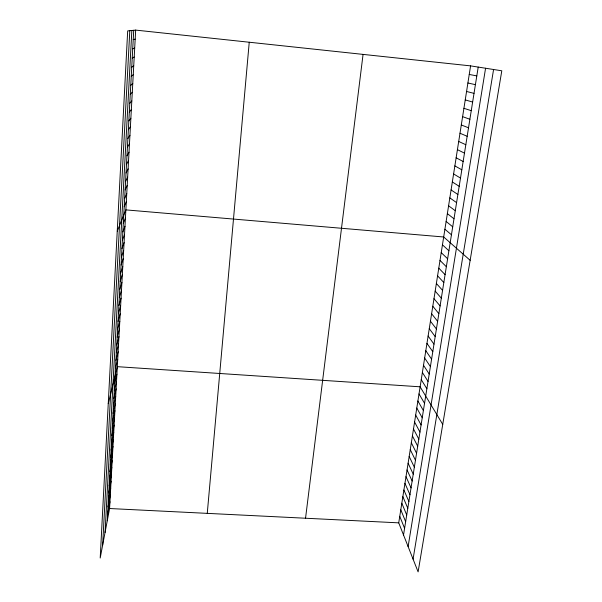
<?xml version="1.0" encoding="UTF-8"?>
<svg xmlns="http://www.w3.org/2000/svg" width="602" height="602" viewBox="0 0 602 602"><rect width="100%" height="100%" fill="white"/><g stroke="black" fill="none" stroke-linecap="round" stroke-linejoin="round"><path stroke-width="0.9" d="M102.656 545.126L129.799 30.687M105.057 532.461L131.846 30.484M107.276 520.738L133.727 30.296M135.676 30.1L127.684 30.905L100.203 558.031L109.587 508.524L135.676 30.1L470.591 65.881L501.797 70.795L418.112 571.9L398.735 522.852L470.591 65.881M207.261 513.363L249.243 42.23M305.545 518.232L363.066 54.391M403.528 534.99L478.214 67.085M408.118 546.608L485.573 68.244M413.07 559.145L493.58 69.501M107.645 513.83L109.955 501.752M108.021 506.884L110.332 494.949M108.398 499.901L110.7 488.109M108.774 492.887L111.077 481.239M109.158 485.837L111.453 474.338M109.541 478.756L111.829 467.408M109.925 471.637L112.213 460.432M110.309 464.481L112.589 453.434M110.693 457.287L112.973 446.398M111.084 450.063L113.364 439.325M111.475 442.801L113.748 432.221M111.874 435.502L114.139 425.08M112.265 428.165L114.53 417.901M112.664 420.79L114.922 410.692M113.063 413.378L115.321 403.445M113.469 405.929L115.712 396.161M113.868 398.449L116.118 388.847M114.275 390.924L116.517 381.487M114.681 383.361L116.916 374.098M108.255 403.641L117.322 366.671L420.128 386.808L442.741 424.387M115.509 368.115L117.729 359.206M115.923 360.432L118.142 351.696M116.336 352.719L118.549 344.156M116.758 344.954L118.963 336.578M117.179 337.158L119.377 328.963M117.601 329.317L119.798 321.302M118.022 321.43L120.219 313.612M118.451 313.507L120.641 305.876M118.88 305.545L121.062 298.103M119.316 297.538L121.491 290.284M119.745 289.487L121.92 282.436M120.182 281.397L122.349 274.535M120.626 273.263L122.778 266.603M121.062 265.083L123.214 258.627M121.506 256.866L123.651 250.605M121.958 248.596L124.095 242.546M122.402 240.288L124.531 234.449M122.853 231.936L124.975 226.299M123.305 223.53L125.427 218.112M117.247 231.145L125.871 209.887L443.682 236.985L470.147 260.312M124.208 206.757L126.315 201.768M124.667 198.382L126.759 193.603M125.118 189.961L127.21 185.401M125.577 181.495L127.654 177.161M126.036 172.985L128.113 168.869M126.495 164.429L128.565 160.538M126.962 155.82L129.024 152.163M127.428 147.174L129.483 143.743M127.895 138.475L129.942 135.277M128.369 129.731L130.408 126.766M128.843 120.942L130.875 118.218M129.317 112.1L131.341 109.617M129.799 103.205L131.815 100.97M130.28 94.273L132.29 92.279M130.762 85.281L132.764 83.535M131.251 76.243L133.245 74.753M131.74 67.161L133.727 65.919M132.237 58.018L134.208 57.032M132.733 48.83L134.697 48.107M133.23 39.589L135.187 39.13M109.587 508.524L398.735 522.852M469.244 74.452L476.807 75.897M467.897 82.986L475.407 84.664M466.565 91.466L474.022 93.378M465.241 99.909L472.638 102.054M463.916 108.307L471.261 110.678M462.607 116.66L469.891 119.256M461.298 124.968L468.529 127.797M459.996 133.238L467.167 136.285M458.701 141.462L465.82 144.728M457.415 149.65L464.481 153.134M456.135 157.792L463.149 161.486M454.864 165.889L461.824 169.802M453.599 173.948L460.5 178.072M452.335 181.97L459.191 186.296M451.079 189.946L457.881 194.484M449.829 197.885L456.579 202.626M448.588 205.786L455.285 210.723M447.354 213.642L453.998 218.782M446.127 221.461L452.719 226.803M444.901 229.242L451.447 234.78M442.447 244.833L448.896 250.756M441.221 252.644L447.617 258.762M440.002 260.418L446.353 266.724M438.783 268.153L445.089 274.647M437.579 275.844L443.824 282.526M436.375 283.497L442.575 290.367M435.171 291.12L441.334 298.171M433.982 298.697L440.092 305.929M432.793 306.237L438.858 313.65M431.619 313.747L437.631 321.333M430.445 321.212L436.412 328.978M429.271 328.647L435.201 336.586M428.112 336.036L433.989 344.148M426.953 343.396L432.793 351.681M425.802 350.718L431.596 359.168M424.658 358.009L430.407 366.626M423.515 365.263L429.218 374.038M422.378 372.48L428.045 381.42M421.249 379.659L426.871 388.764M419.007 393.919L424.545 403.34M417.893 401L423.387 410.579M416.787 408.043L422.235 417.78M415.689 415.056L421.099 424.944M414.59 422.032L419.955 432.07M413.499 428.978L418.826 439.167M412.408 435.886L417.698 446.225M411.332 442.771L416.576 453.253M410.255 449.611L415.463 460.244M409.179 456.429L414.349 467.205M408.111 463.209L413.243 474.128M407.05 469.959L412.144 481.021M405.996 476.679L411.053 487.876M404.943 483.368L409.962 494.709M403.897 490.028L408.878 501.496M402.858 496.65L407.795 508.261M401.82 503.249L406.719 514.988M400.789 509.811L405.65 521.686M399.758 516.343L404.589 528.353"/></g></svg>
